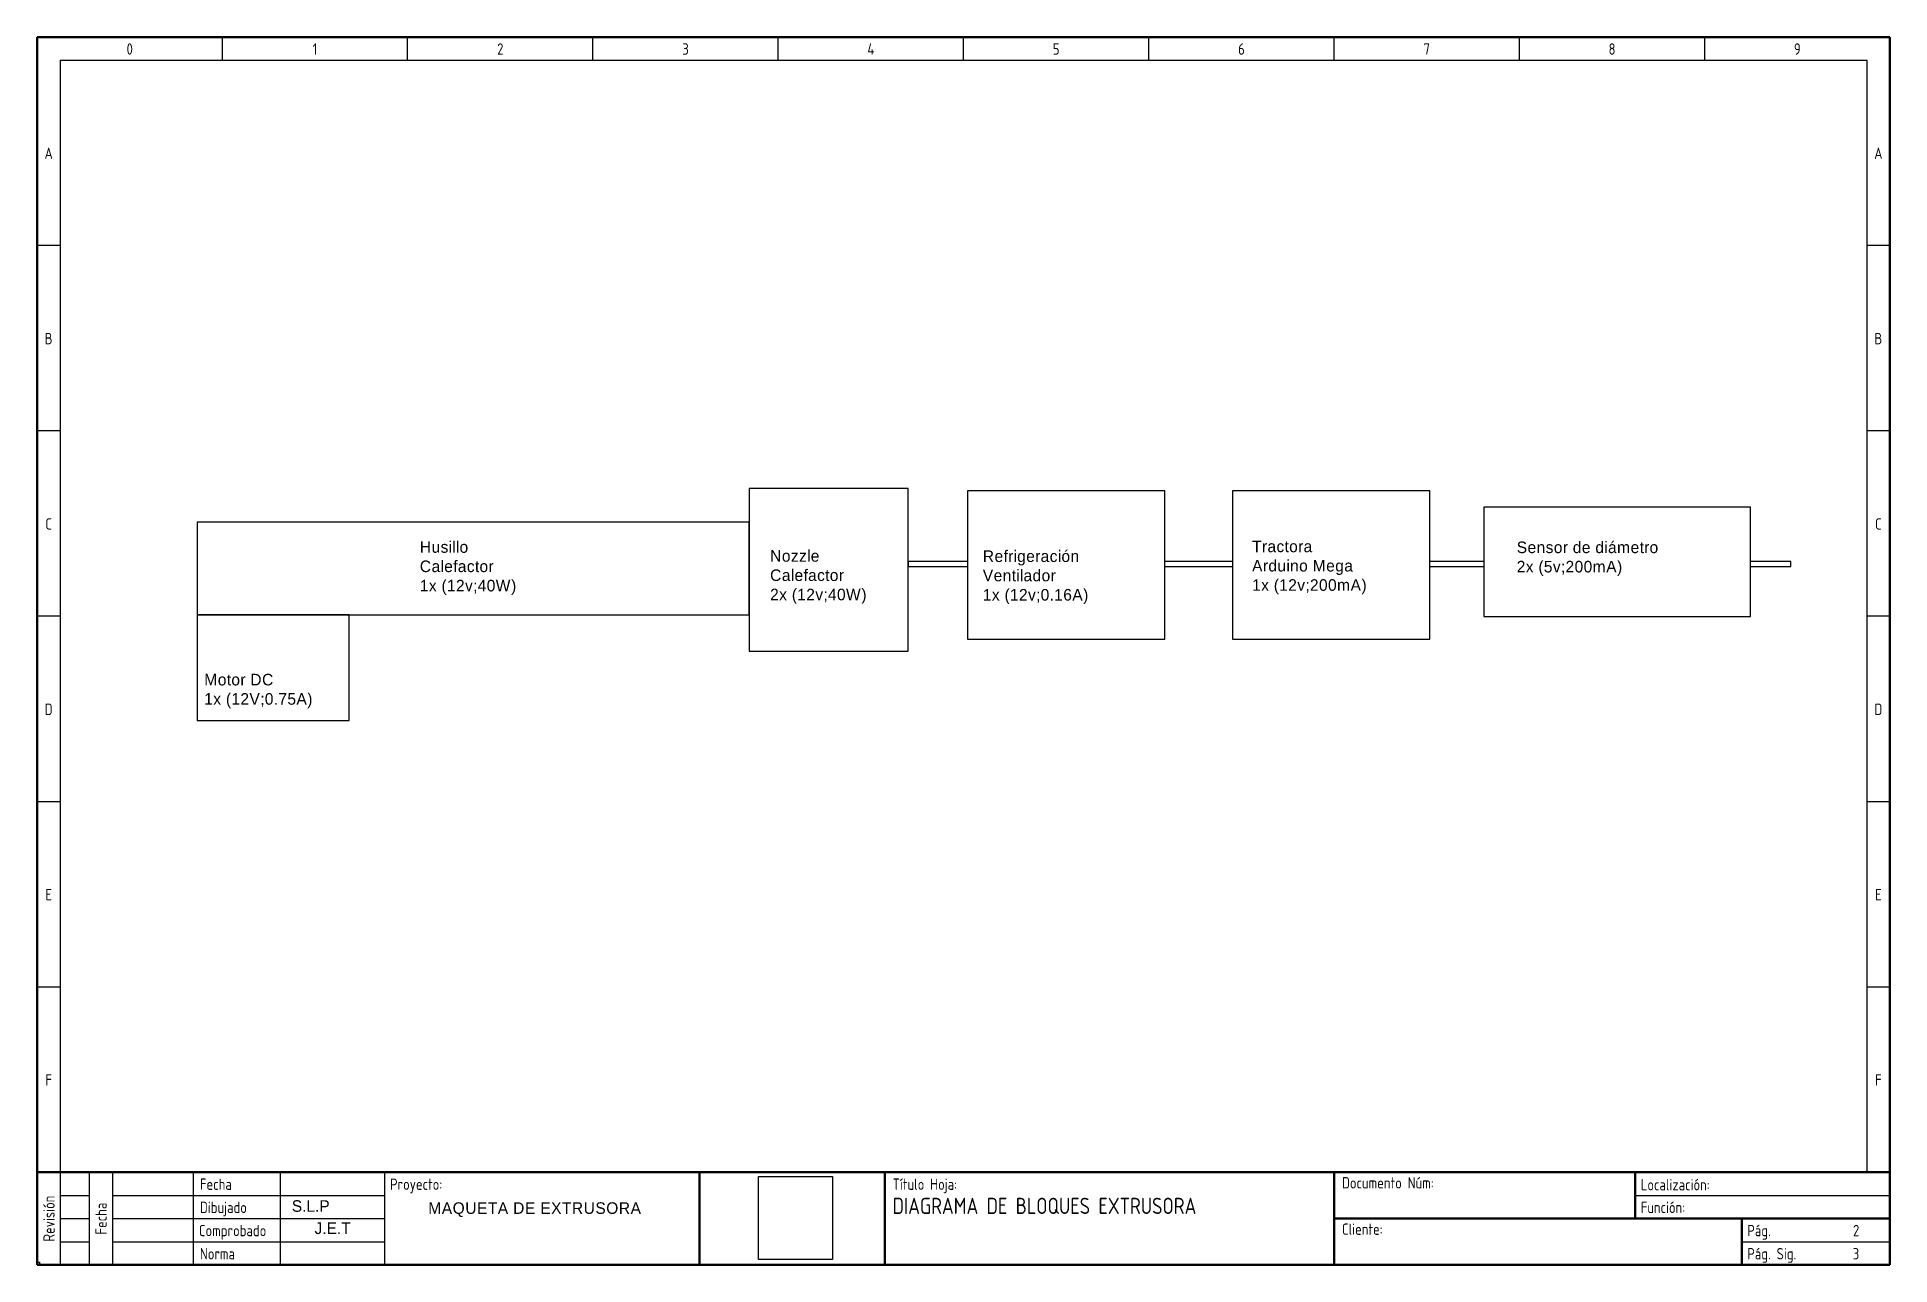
# Model space of a CAD drawing. Header units: millimetres. Extents: x 0 to 400, y 0 to 265.
import ezdxf
from ezdxf.enums import TextEntityAlignment as Align

# ---------------------------------------------------------------- set-up
doc = ezdxf.new("R2010")
doc.units = ezdxf.units.MM
doc.linetypes.add('Caddy_Solid', pattern=[0])
doc.layers.add('Caddy_1', color=7, linetype='Continuous', lineweight=25)
doc.styles.add('Caddy_Vectorfont1p', font='isocp___.ttf', dxfattribs={"width": 0.9})
picture_1 = doc.add_image_def('image1.jpg', size_in_pixel=(300, 335))
picture_2 = doc.add_image_def('image2.jpg', size_in_pixel=(300, 335))

# ---------------------------------------------------------------- blocks, each defined once
blk = doc.blocks.new('Blk3')
at = {"layer": 'Caddy_1', "linetype": 'Caddy_Solid', "lineweight": 50}
for p, q in [((10, 30), (410, 30)), ((153, 30), (153, 10)), ((193, 30), (193, 10)), ((290, 30), (290, 10)), ((355, 20), (355, 30)), ((290, 20), (410, 20)), ((378, 10), (378, 20)), ((410, 10), (10, 10))]:
    blk.add_line(p, q, dxfattribs=at)
at = {"layer": 'Caddy_1', "linetype": 'Caddy_Solid', "lineweight": 25}
for p, q in [((10, 30), (15, 30)), ((15, 30), (15, 10)), ((21.25, 30), (21.25, 10)), ((26.25, 30), (26.25, 10)), ((43.75, 10), (43.75, 30)), ((62.5, 30), (62.5, 10)), ((85, 30), (85, 10)), ((15, 25), (21.25, 25)), ((26.25, 25), (85, 25)), ((355, 25), (410, 25)), ((15, 20), (21.25, 20)), ((26.25, 20), (85, 20)), ((15, 15), (21.25, 15)), ((26.25, 15), (85, 15)), ((378, 15), (410, 15))]:
    blk.add_line(p, q, dxfattribs=at)
at = {"layer": 'Caddy_1', "lineweight": 25, "style": 'Caddy_Vectorfont1p', "width": 0.9}
for s, p in [('Fecha', (45.15, 26.2)), ('Proyecto:', (86.2, 26.2)), ('Título Hoja:', (194.7, 26.2)), ('Documento Núm:', (291.7, 26.5)), ('Localización:', (356.2, 26.1)), ('Dibujado', (45.15, 21.2)), ('Función:', (356.2, 21.2)), ('Comprobado', (44.94, 16.2)), ('Cliente:', (291.7, 16.5)), ('Pág.', (379.2, 16.2)), ('Norma', (45.15, 11.2)), ('Pág. Sig.', (379.2, 11.2))]:
    blk.add_text(s, height=2.45, dxfattribs=at).set_placement(p)
for s, p in [('Revisión', (13.8, 20)), ('Fecha', (25.05, 20))]:
    blk.add_text(s, height=2.45, rotation=90, dxfattribs=at).set_placement(p, align=Align.CENTER)
blk = doc.blocks.new('Blk4')
at = {"layer": 'Caddy_1', "linetype": 'Caddy_Solid', "lineweight": 50}
for p, q in [((10, 10), (10, 275)), ((10, 275), (410, 275)), ((410, 275), (410, 10))]:
    blk.add_line(p, q, dxfattribs=at)
at = {"layer": 'Caddy_1', "linetype": 'Caddy_Solid', "lineweight": 25}
for p, q in [((50, 270), (50, 275)), ((90, 270), (90, 275)), ((130, 270), (130, 275)), ((170, 270), (170, 275)), ((210, 270), (210, 275)), ((250, 270), (250, 275)), ((290, 270), (290, 275)), ((330, 270), (330, 275)), ((370, 270), (370, 275)), ((15, 270), (15, 30)), ((15, 270), (405, 270)), ((405, 270), (405, 30)), ((15, 230), (10, 230)), ((410, 230), (405, 230)), ((15, 190), (10, 190)), ((410, 190), (405, 190)), ((15, 150), (10, 150)), ((410, 150), (405, 150)), ((10, 110), (15, 110)), ((405, 110), (410, 110)), ((10, 70), (15, 70)), ((405, 70), (410, 70))]:
    blk.add_line(p, q, dxfattribs=at)
at = {"layer": 'Caddy_1', "lineweight": 25, "style": 'Caddy_Vectorfont1p', "width": 0.9}
for s, p in [('0', (30, 271.2)), ('1', (70, 271.2)), ('2', (110, 271.2)), ('3', (150, 271.2)), ('4', (190, 271.2)), ('5', (230, 271.2)), ('6', (270, 271.2)), ('7', (310, 271.2)), ('8', (350, 271.2)), ('9', (390, 271.2)), ('A', (12.5, 248.7)), ('A', (407.5, 248.7)), ('B', (12.5, 208.7)), ('B', (407.5, 208.7)), ('C', (12.5, 168.7)), ('C', (407.5, 168.7)), ('D', (12.5, 128.7)), ('D', (407.5, 128.7)), ('E', (12.5, 88.7)), ('E', (407.5, 88.7)), ('F', (12.5, 48.7)), ('F', (407.5, 48.7))]:
    blk.add_text(s, height=2.45, dxfattribs=at).set_placement(p, align=Align.CENTER)

msp = doc.modelspace()

# ---------------------------------------------------------------- linework, layer by layer
at = {"color": 7, "linetype": 'Continuous'}
for points in [[(153.7, 167.51), (153.7, 132.41), (188.05, 132.41), (188.05, 167.51)], [(200.83, 167), (200.83, 134.99), (243.41, 134.99), (243.41, 167)], [(258.05, 167), (258.05, 134.99), (300.63, 134.99), (300.63, 167)], [(34.52, 160.24), (34.52, 140.23), (153.7, 140.23), (153.7, 160.24)], [(312.34, 163.46), (312.34, 139.87), (369.9, 139.87), (369.9, 163.46)], [(34.52, 140.23), (34.52, 117.43), (67.34, 117.43), (67.34, 140.23)]]:
    msp.add_lwpolyline(points, close=True, dxfattribs=at)
for points in [[(200.83, 151.75), (188.05, 151.75), (188.05, 150.64), (200.83, 150.64)], [(258.05, 151.75), (243.41, 151.75)], [(243.41, 150.64), (258.05, 150.64)], [(312.34, 151.75), (300.63, 151.75)], [(300.63, 150.64), (312.34, 150.64)], [(369.9, 150.64), (378.6, 150.64), (378.6, 151.75), (369.9, 151.75)]]:
    msp.add_lwpolyline(points, dxfattribs=at)

# ---------------------------------------------------------------- block references
at = {"layer": 'Caddy_1'}
for name in ['Blk4', 'Blk3']:
    msp.add_blockref(name, (-10.02, -10.07), dxfattribs=at)

# ---------------------------------------------------------------- texts
at = {"char_height": 2.5, "attachment_point": 1}
for s, insert, width in [('{\\C0;\\T1.05;Husillo\\PCalefactor\\P1x (12v;40W)}', (82.61, 156.13), 30.1835), ('{\\C0;\\T1.05;Tractora\\PArduino Mega\\P1x (12v;200mA)}', (262.28, 156.26), 56.0746), ('{\\C0;\\T1.05;Sensor de diámetro\\P2x (5v;200mA)}', (319.41, 156.06), 56.0746), ('{\\C0;\\T1.05;Nozzle\\PCalefactor\\P2x (12v;40W)}', (158.23, 154.21), 30.1835), ('{\\C0;\\T1.05;Refrigeración\\PVentilador\\P1x (12v;0.16A)}', (204.15, 154.15), 32.3016), ('{\\C0;\\T1.05;Motor DC\\P1x (12V;0.75A)}', (36.07, 127.51), 35.5265), ('{\\C5;S.L.P}', (54.97, 13.9), 20.0109), ('{\\C5;\\T1.05;MAQUETA DE EXTRUSORA}', (84.43, 13.45), 56.0746), ('{\\C5;J.E.T}', (59.88, 9.1), 20.0109)]:
    msp.add_mtext(s, dxfattribs=dict(at, insert=insert, width=width))
at = {"layer": 'Caddy_1', "color": 5, "lineweight": 25, "true_color": 0x0000ff, "style": 'Caddy_Vectorfont1p', "width": 0.9}
msp.add_text('DIAGRAMA DE BLOQUES EXTRUSORA', height=3.5, dxfattribs=at).set_placement((184.68, 10.93, -1))
for s, p in [('2', (393.35, 6.13, -1)), ('3', (393.35, 1.13, -1))]:
    msp.add_text(s, height=2.45, dxfattribs=at).set_placement(p, align=Align.RIGHT)

# ---------------------------------------------------------------- pictures from other files: only their frames are drawn
image = msp.add_image(picture_2, insert=(155.69, 1.12), size_in_units=(16.01, 17.87))
image.dxf.flags = 7
image = msp.add_image(picture_1, insert=(0, 0), size_in_units=(0.507, 0.566))
image.dxf.flags = 7

doc.saveas('drawing.dxf')
